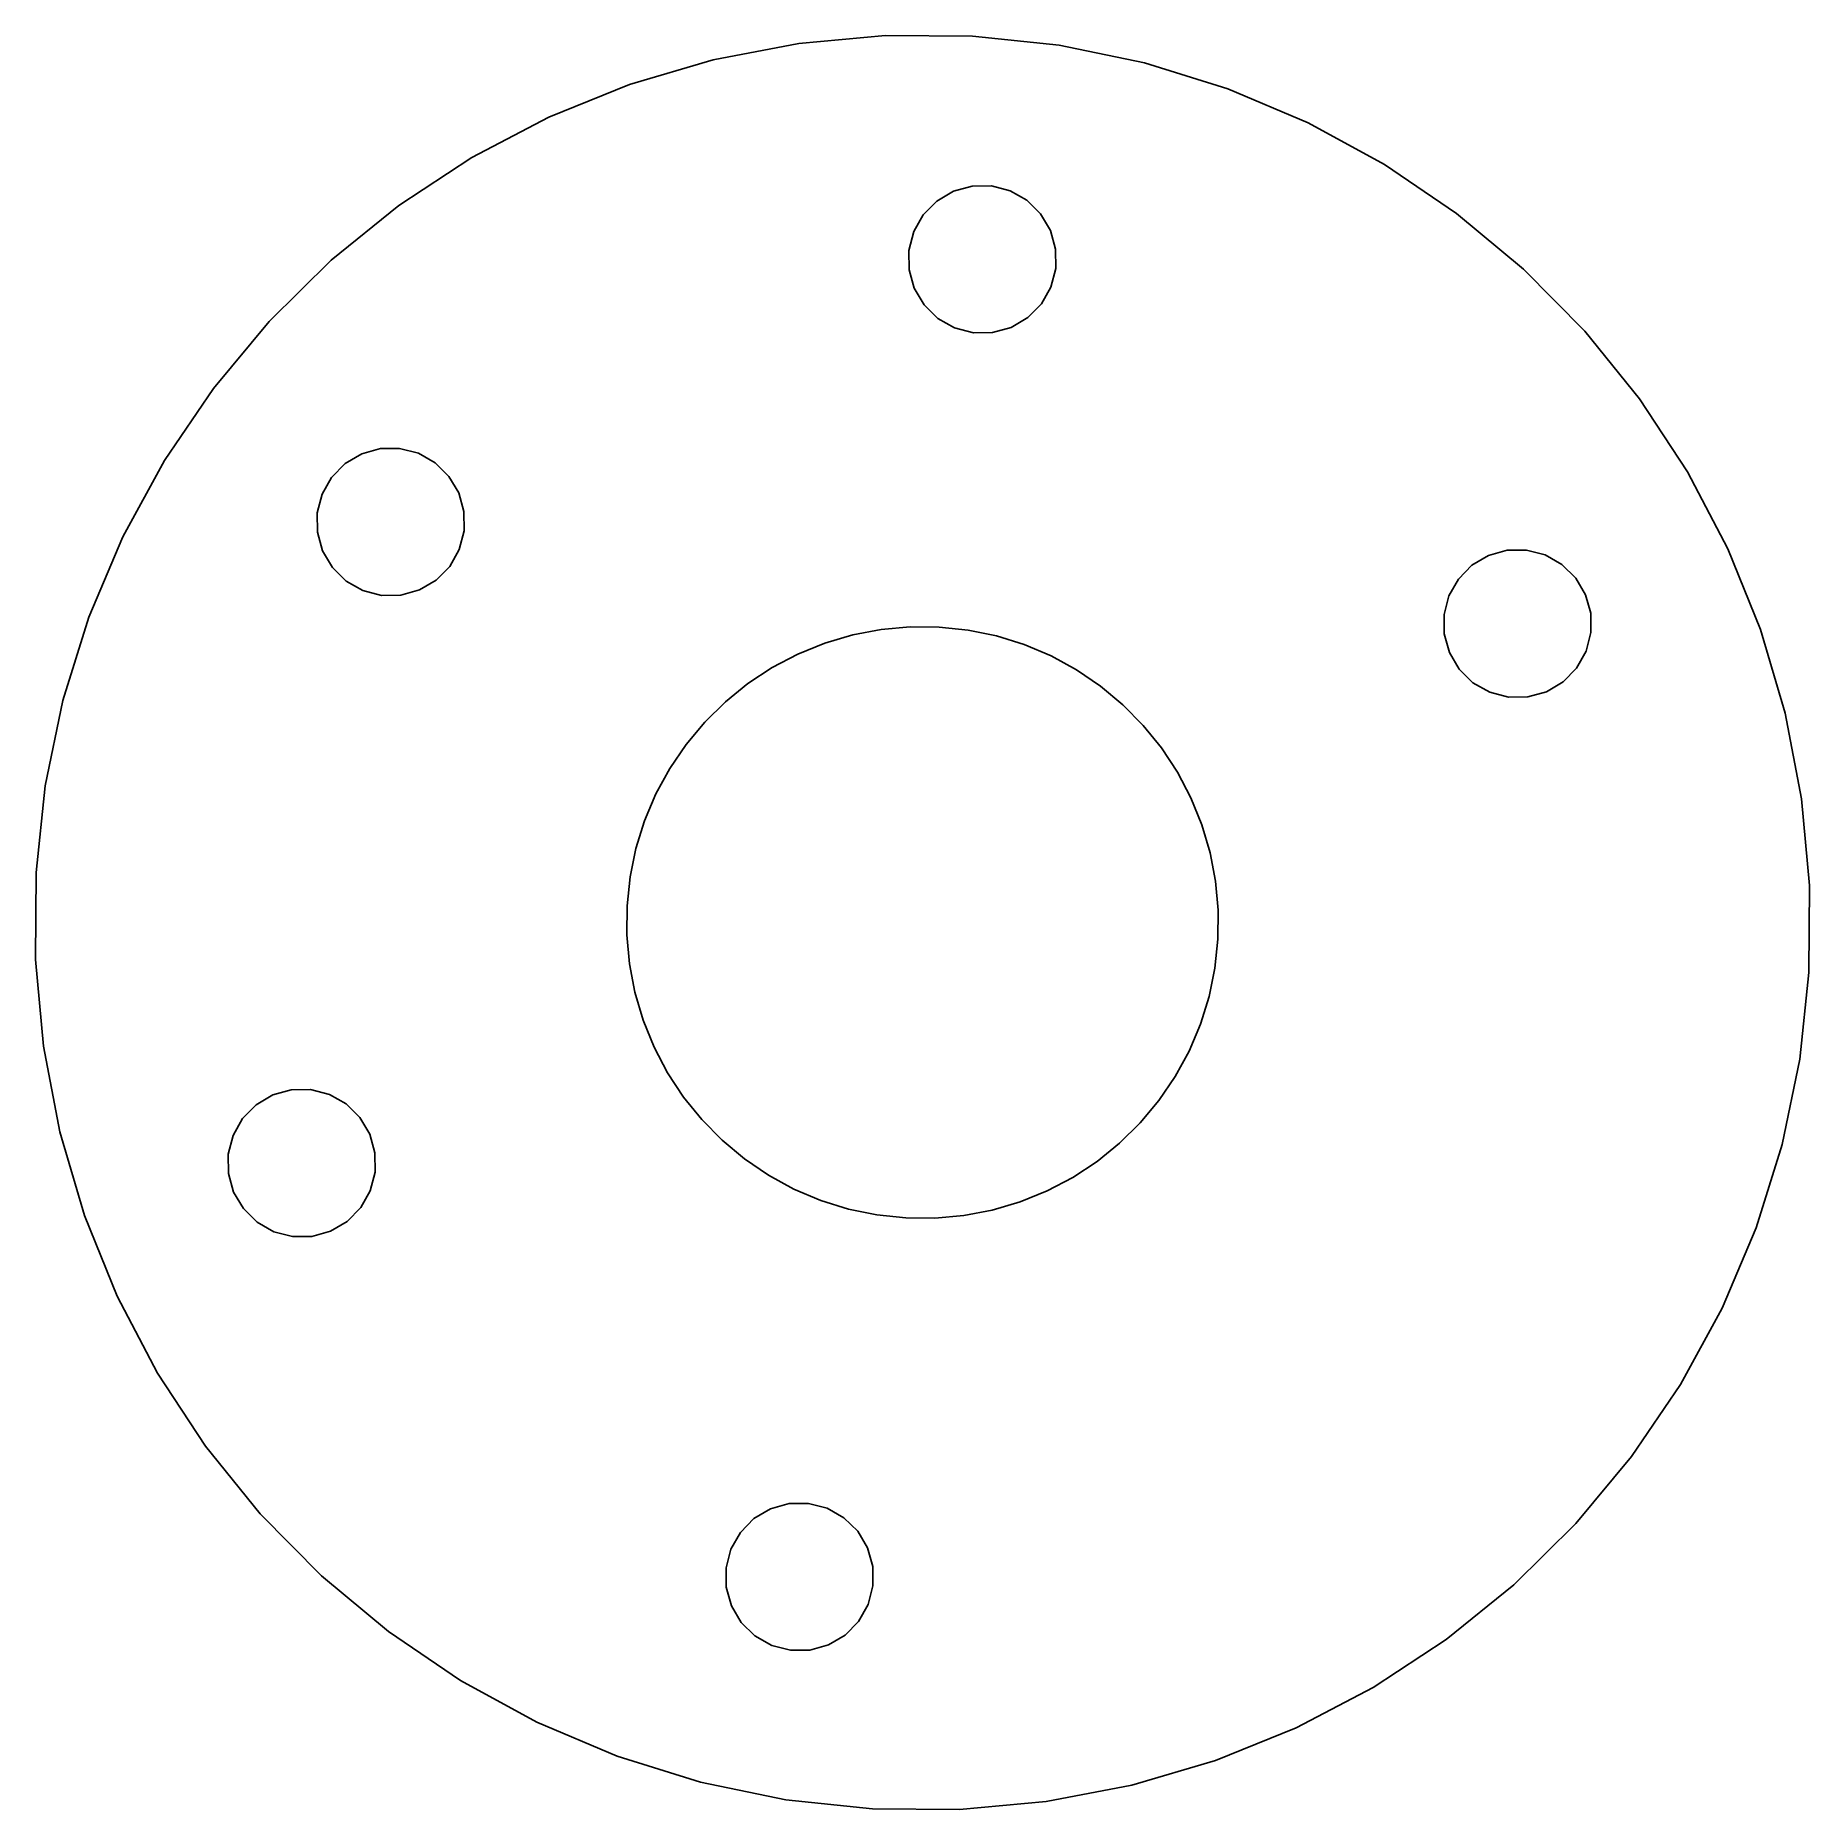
# Model space of a CAD drawing. Header units: millimetres. Extents: x 0 to 152, y 0 to 152.
import ezdxf

# ---------------------------------------------------------------- set-up
doc = ezdxf.new("R2010")
doc.units = ezdxf.units.MM

msp = doc.modelspace()

# ---------------------------------------------------------------- linework, layer by layer
for p, q in [((72.9596, 152.268), (65.5124, 151.59)), ((80.4373, 152.212), (72.9596, 152.268)), ((65.5124, 151.59), (58.1676, 150.186)), ((87.8735, 151.424), (80.4373, 152.212)), ((95.1967, 149.911), (87.8735, 151.424)), ((58.1676, 150.186), (50.9958, 148.068)), ((102.336, 147.687), (95.1967, 149.911)), ((50.9958, 148.068), (44.066, 145.258)), ((109.224, 144.774), (102.336, 147.687)), ((44.066, 145.258), (37.4451, 141.782)), ((115.792, 141.2), (109.224, 144.774)), ((37.4451, 141.782), (31.1968, 137.673)), ((121.979, 137), (115.792, 141.2)), ((77.3598, 138.056), (78.7879, 138.897)), ((78.7879, 138.897), (80.3852, 139.341)), ((80.3852, 139.341), (82.0428, 139.355)), ((82.0428, 139.355), (83.6478, 138.941)), ((83.6478, 138.941), (85.0908, 138.125)), ((31.1968, 137.673), (25.3813, 132.972)), ((76.1982, 136.873), (77.3598, 138.056)), ((85.0908, 138.125), (86.2734, 136.963)), ((75.3822, 135.43), (76.1982, 136.873)), ((86.2734, 136.963), (87.115, 135.535)), ((87.115, 135.535), (87.5583, 133.938)), ((127.724, 132.213), (121.979, 137)), ((74.9675, 133.825), (75.3822, 135.43)), ((25.3813, 132.972), (20.0545, 127.724)), ((74.9823, 132.167), (74.9675, 133.825)), ((87.5583, 133.938), (87.5732, 132.28)), ((75.4257, 130.57), (74.9823, 132.167)), ((87.5732, 132.28), (87.1585, 130.675)), ((132.972, 126.886), (127.724, 132.213)), ((76.2673, 129.142), (75.4257, 130.57)), ((87.1585, 130.675), (86.3425, 129.232)), ((77.4499, 127.98), (76.2673, 129.142)), ((78.8929, 127.164), (77.4499, 127.98)), ((85.1809, 128.05), (83.7528, 127.208)), ((86.3425, 129.232), (85.1809, 128.05)), ((20.0545, 127.724), (15.2679, 121.979)), ((80.4978, 126.75), (78.8929, 127.164)), ((82.1555, 126.765), (80.4978, 126.75)), ((83.7528, 127.208), (82.1555, 126.765)), ((137.673, 121.071), (132.972, 126.886)), ((15.2679, 121.979), (11.0673, 115.792)), ((141.782, 114.823), (137.673, 121.071)), ((11.0673, 115.792), (7.49346, 109.224)), ((26.5738, 115.521), (28.0019, 116.362)), ((28.0019, 116.362), (29.5992, 116.806)), ((29.5992, 116.806), (31.2569, 116.82)), ((31.2569, 116.82), (32.8618, 116.406)), ((32.8618, 116.406), (34.3048, 115.59)), ((24.5962, 112.895), (25.4122, 114.338)), ((25.4122, 114.338), (26.5738, 115.521)), ((34.3048, 115.59), (35.4874, 114.428)), ((35.4874, 114.428), (36.329, 113)), ((145.258, 108.202), (141.782, 114.823)), ((24.1815, 111.29), (24.5962, 112.895)), ((36.329, 113), (36.7724, 111.403)), ((24.1964, 109.633), (24.1815, 111.29)), ((36.7724, 111.403), (36.7872, 109.745)), ((24.6397, 108.035), (24.1964, 109.633)), ((36.7872, 109.745), (36.3725, 108.14)), ((7.49346, 109.224), (4.58061, 102.336)), ((36.3725, 108.14), (35.5565, 106.697)), ((148.068, 101.272), (145.258, 108.202)), ((25.4813, 106.607), (24.6397, 108.035)), ((26.6639, 105.445), (25.4813, 106.607)), ((35.5565, 106.697), (34.3949, 105.515)), ((122.129, 105.61), (123.291, 106.793)), ((123.291, 106.793), (124.719, 107.634)), ((124.719, 107.634), (126.316, 108.078)), ((126.316, 108.078), (127.974, 108.093)), ((127.974, 108.093), (129.579, 107.678)), ((129.579, 107.678), (131.022, 106.862)), ((131.022, 106.862), (132.205, 105.7)), ((28.1069, 104.63), (26.6639, 105.445)), ((34.3949, 105.515), (32.9668, 104.673)), ((121.313, 104.167), (122.129, 105.61)), ((132.205, 105.7), (133.046, 104.272)), ((29.7119, 104.215), (28.1069, 104.63)), ((31.3695, 104.23), (29.7119, 104.215)), ((32.9668, 104.673), (31.3695, 104.23)), ((120.899, 102.562), (121.313, 104.167)), ((133.046, 104.272), (133.489, 102.675)), ((4.58061, 102.336), (2.35687, 95.1967)), ((120.913, 100.905), (120.899, 102.562)), ((133.489, 102.675), (133.504, 101.017)), ((67.7545, 100.112), (70.1451, 100.818)), ((70.1451, 100.818), (72.5934, 101.286)), ((72.5934, 101.286), (75.0758, 101.512)), ((75.0758, 101.512), (77.5683, 101.493)), ((77.5683, 101.493), (80.0471, 101.231)), ((80.0471, 101.231), (82.4882, 100.726)), ((82.4882, 100.726), (84.868, 99.985)), ((121.357, 99.3073), (120.913, 100.905)), ((133.504, 101.017), (133.09, 99.4122)), ((150.186, 94.1002), (148.068, 101.272)), ((63.2376, 98.0164), (65.4446, 99.1751)), ((65.4446, 99.1751), (67.7545, 100.112)), ((84.868, 99.985), (87.1638, 99.014)), ((87.1638, 99.014), (89.3533, 97.8227)), ((122.198, 97.8792), (121.357, 99.3073)), ((133.09, 99.4122), (132.274, 97.9693)), ((61.1549, 96.647), (63.2376, 98.0164)), ((89.3533, 97.8227), (91.4156, 96.4226)), ((123.381, 96.7175), (122.198, 97.8792)), ((132.274, 97.9693), (131.112, 96.7867)), ((59.2164, 95.08), (61.1549, 96.647)), ((91.4156, 96.4226), (93.3306, 94.827)), ((124.824, 95.9016), (123.381, 96.7175)), ((129.684, 95.945), (128.087, 95.5017)), ((131.112, 96.7867), (129.684, 95.945)), ((2.35687, 95.1967), (0.84364, 87.8735)), ((57.4408, 93.3306), (59.2164, 95.08)), ((93.3306, 94.827), (95.08, 93.0514)), ((126.429, 95.4869), (124.824, 95.9016)), ((128.087, 95.5017), (126.429, 95.4869)), ((55.8452, 91.4156), (57.4408, 93.3306)), ((95.08, 93.0514), (96.647, 91.1129)), ((151.59, 86.7553), (150.186, 94.1002)), ((54.445, 89.3533), (55.8452, 91.4156)), ((96.647, 91.1129), (98.0164, 89.0301)), ((53.2537, 87.1638), (54.445, 89.3533)), ((98.0164, 89.0301), (99.1751, 86.8232)), ((0.84364, 87.8735), (0.05549, 80.4373)), ((52.2828, 84.868), (53.2537, 87.1638)), ((99.1751, 86.8232), (100.112, 84.5132)), ((152.268, 79.3082), (151.59, 86.7553)), ((51.5415, 82.4882), (52.2828, 84.868)), ((100.112, 84.5132), (100.818, 82.1226)), ((51.0371, 80.0471), (51.5415, 82.4882)), ((100.818, 82.1226), (101.286, 79.6744)), ((0.05549, 80.4373), (0.00002, 72.9596)), ((50.7744, 77.5683), (51.0371, 80.0471)), ((101.286, 79.6744), (101.512, 77.192)), ((152.212, 71.8305), (152.268, 79.3082)), ((50.7559, 75.0758), (50.7744, 77.5683)), ((101.512, 77.192), (101.493, 74.6994)), ((50.9818, 72.5934), (50.7559, 75.0758)), ((101.493, 74.6994), (101.231, 72.2207)), ((0.00002, 72.9596), (0.67776, 65.5124)), ((51.45, 70.1451), (50.9818, 72.5934)), ((101.231, 72.2207), (100.726, 69.7796)), ((151.424, 64.3942), (152.212, 71.8305)), ((52.1558, 67.7545), (51.45, 70.1451)), ((100.726, 69.7796), (99.985, 67.3997)), ((53.0926, 65.4446), (52.1558, 67.7545)), ((99.985, 67.3997), (99.014, 65.104)), ((0.67776, 65.5124), (2.08219, 58.1676)), ((54.2513, 63.2376), (53.0926, 65.4446)), ((99.014, 65.104), (97.8227, 62.9144)), ((149.911, 57.071), (151.424, 64.3942)), ((55.6207, 61.1549), (54.2513, 63.2376)), ((97.8227, 62.9144), (96.4226, 60.8522)), ((18.9344, 60.4873), (20.3625, 61.3289)), ((20.3625, 61.3289), (21.9598, 61.7722)), ((21.9598, 61.7722), (23.6174, 61.7871)), ((23.6174, 61.7871), (25.2224, 61.3724)), ((25.2224, 61.3724), (26.6653, 60.5564)), ((57.1877, 59.2164), (55.6207, 61.1549)), ((17.7727, 59.3047), (18.9344, 60.4873)), ((26.6653, 60.5564), (27.8479, 59.3948)), ((27.8479, 59.3948), (28.6896, 57.9667)), ((96.4226, 60.8522), (94.827, 58.9371)), ((2.08219, 58.1676), (4.19977, 50.9958)), ((16.9568, 57.8617), (17.7727, 59.3047)), ((28.6896, 57.9667), (29.1329, 56.3694)), ((58.9371, 57.4408), (57.1877, 59.2164)), ((94.827, 58.9371), (93.0514, 57.1877)), ((16.5421, 56.2567), (16.9568, 57.8617)), ((29.1329, 56.3694), (29.1477, 54.7117)), ((60.8522, 55.8452), (58.9371, 57.4408)), ((93.0514, 57.1877), (91.1129, 55.6207)), ((147.687, 49.9314), (149.911, 57.071)), ((16.5569, 54.5991), (16.5421, 56.2567)), ((62.9144, 54.445), (60.8522, 55.8452)), ((91.1129, 55.6207), (89.0301, 54.2513)), ((17.0002, 53.0018), (16.5569, 54.5991)), ((29.1477, 54.7117), (28.733, 53.1068)), ((65.104, 53.2537), (62.9144, 54.445)), ((89.0301, 54.2513), (86.8232, 53.0926)), ((17.8419, 51.5737), (17.0002, 53.0018)), ((28.733, 53.1068), (27.9171, 51.6638)), ((67.3997, 52.2828), (65.104, 53.2537)), ((69.7796, 51.5415), (67.3997, 52.2828)), ((84.5132, 52.1558), (82.1226, 51.45)), ((86.8232, 53.0926), (84.5132, 52.1558)), ((4.19977, 50.9958), (7.01012, 44.066)), ((19.0245, 50.4121), (17.8419, 51.5737)), ((20.4674, 49.5961), (19.0245, 50.4121)), ((26.7554, 50.4812), (25.3273, 49.6396)), ((27.9171, 51.6638), (26.7554, 50.4812)), ((72.2207, 51.0371), (69.7796, 51.5415)), ((74.6994, 50.7744), (72.2207, 51.0371)), ((77.192, 50.7559), (74.6994, 50.7744)), ((79.6744, 50.9818), (77.192, 50.7559)), ((82.1226, 51.45), (79.6744, 50.9818)), ((22.0724, 49.1814), (20.4674, 49.5961)), ((23.73, 49.1962), (22.0724, 49.1814)), ((25.3273, 49.6396), (23.73, 49.1962)), ((144.774, 43.0441), (147.687, 49.9314)), ((7.01012, 44.066), (10.4862, 37.4451)), ((141.2, 36.4755), (144.774, 43.0441)), ((10.4862, 37.4451), (14.5944, 31.1968)), ((137, 30.2888), (141.2, 36.4755)), ((14.5944, 31.1968), (19.2954, 25.3813)), ((132.213, 24.5437), (137, 30.2888)), ((63.0901, 25.8129), (64.6874, 26.2562)), ((64.6874, 26.2562), (66.345, 26.2711)), ((66.345, 26.2711), (67.95, 25.8564)), ((19.2954, 25.3813), (24.5437, 20.0545)), ((60.5004, 23.7886), (61.662, 24.9712)), ((61.662, 24.9712), (63.0901, 25.8129)), ((67.95, 25.8564), (69.393, 25.0404)), ((69.393, 25.0404), (70.5756, 23.8788)), ((126.886, 19.2954), (132.213, 24.5437)), ((59.6844, 22.3457), (60.5004, 23.7886)), ((70.5756, 23.8788), (71.4172, 22.4506)), ((59.2697, 20.7407), (59.6844, 22.3457)), ((71.4172, 22.4506), (71.8606, 20.8533)), ((24.5437, 20.0545), (30.2888, 15.2679)), ((59.2845, 19.0831), (59.2697, 20.7407)), ((71.8606, 20.8533), (71.8754, 19.1957)), ((59.7279, 17.4858), (59.2845, 19.0831)), ((71.8754, 19.1957), (71.4607, 17.5908)), ((121.071, 14.5944), (126.886, 19.2954)), ((60.5695, 16.0577), (59.7279, 17.4858)), ((71.4607, 17.5908), (70.6447, 16.1478)), ((30.2888, 15.2679), (36.4755, 11.0673)), ((61.7521, 14.8961), (60.5695, 16.0577)), ((70.6447, 16.1478), (69.4831, 14.9652)), ((63.1951, 14.0801), (61.7521, 14.8961)), ((64.8, 13.6654), (63.1951, 14.0801)), ((68.055, 14.1236), (66.4577, 13.6802)), ((69.4831, 14.9652), (68.055, 14.1236)), ((114.823, 10.4862), (121.071, 14.5944)), ((66.4577, 13.6802), (64.8, 13.6654)), ((36.4755, 11.0673), (43.0441, 7.49346)), ((108.202, 7.01012), (114.823, 10.4862)), ((43.0441, 7.49346), (49.9314, 4.58061)), ((101.272, 4.19977), (108.202, 7.01012)), ((49.9314, 4.58061), (57.071, 2.35687)), ((94.1002, 2.08219), (101.272, 4.19977)), ((57.071, 2.35687), (64.3942, 0.84364)), ((86.7553, 0.67776), (94.1002, 2.08219)), ((64.3942, 0.84364), (71.8305, 0.05549)), ((71.8305, 0.05549), (79.3082, 0.00002)), ((79.3082, 0.00002), (86.7553, 0.67776))]:
    msp.add_line(p, q)

doc.saveas('drawing.dxf')
